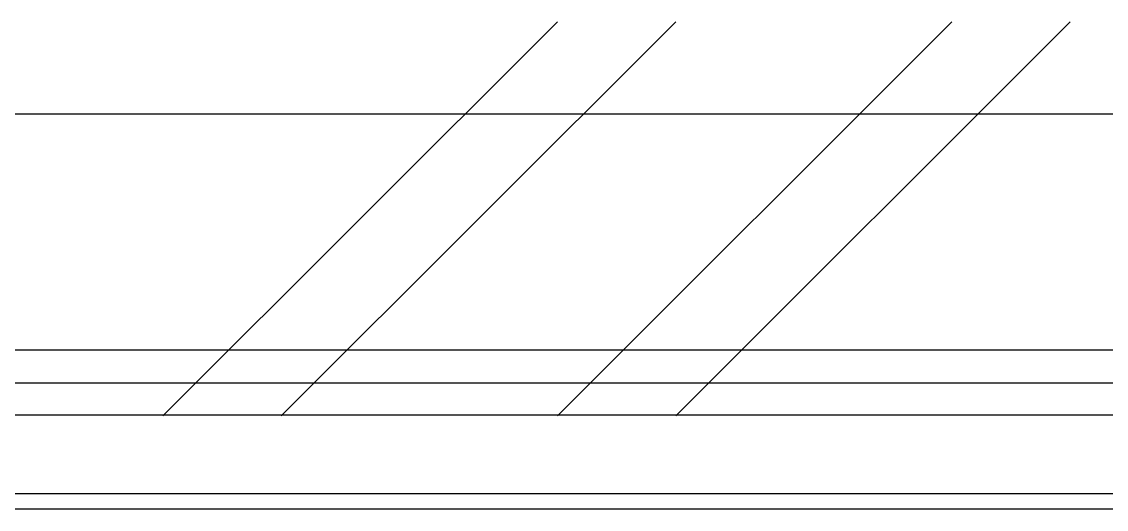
# Model space of a CAD drawing. Header units: millimetres. Extents: x 982 to 80582, y 687 to 58800.
# Drawn here: x 29249 to 29937, y 44832 to 45141 of the extents above; entities that cross this region are included whole.
import ezdxf

# ---------------------------------------------------------------- set-up
doc = ezdxf.new("R2010")
doc.units = ezdxf.units.MM
for name, color, linetype in [('A-WALL', 1, 'Continuous'), ('A-WLH', 7, 'Continuous'), ('Edges', 7, 'Continuous')]:
    doc.layers.add(name, color=color, linetype=linetype)

# ---------------------------------------------------------------- blocks, each defined once
blk = doc.blocks.new('air con')
at = {"layer": 'Edges'}
for p, q in [((71.402, 41.898), (152.402, 41.898)), ((71.402, 41.095), (152.402, 41.095)), ((71.402, 39.122), (152.402, 39.122)), ((152.402, 38.724), (71.402, 38.724))]:
    blk.add_line(p, q, dxfattribs=at)

msp = doc.modelspace()

# ---------------------------------------------------------------- linework, layer by layer
at = {"layer": 'A-WALL', "color": 8, "linetype": 'Continuous', "ltscale": 900}
for p, q in [((28417.05, 45083.09), (30817.05, 45083.09)), ((30817.05, 44933.09), (28417.05, 44933.09))]:
    msp.add_line(p, q, dxfattribs=at)
at = {"layer": 'A-WLH', "color": 8}
for p, q in [((29338.78, 44891.47), (29588.78, 45141.47)), ((29413.78, 44891.47), (29663.78, 45141.47)), ((29588.78, 44891.47), (29838.78, 45141.47)), ((29663.78, 44891.47), (29913.78, 45141.47))]:
    msp.add_line(p, q, dxfattribs=at)

# ---------------------------------------------------------------- block references
at = {"xscale": 25.2884805851763, "yscale": 25.2884805851763, "zscale": 25.2884805851763}
msp.add_blockref('air con', (26936.54, 43852.92), dxfattribs=at)

doc.saveas('drawing.dxf')
